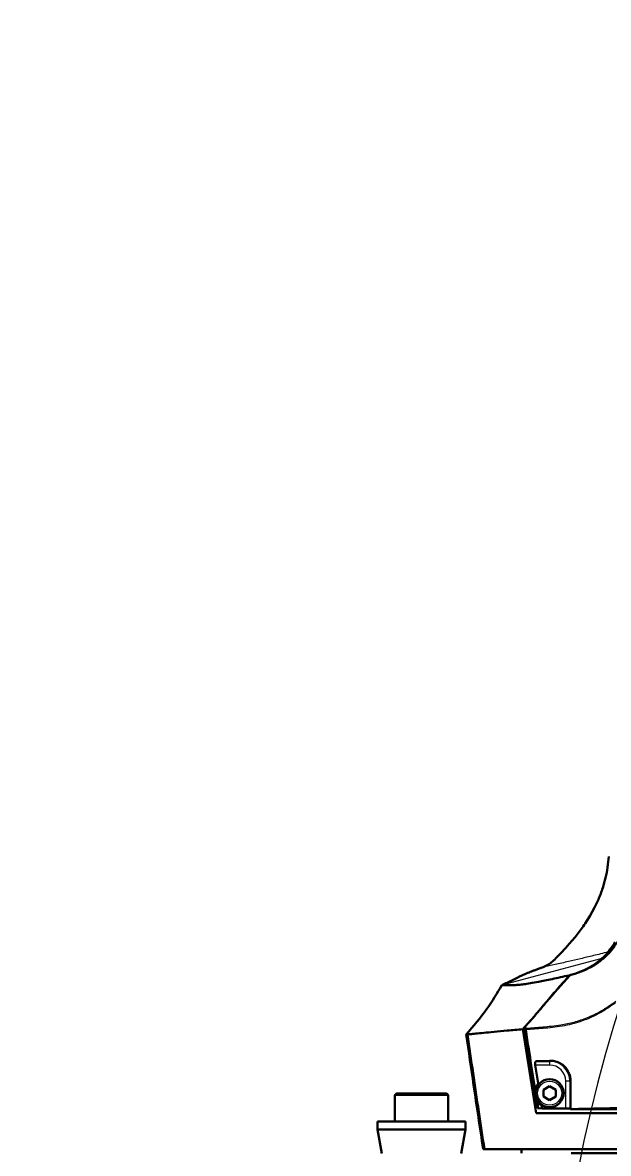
# Model space of a CAD drawing. Header units: millimetres. Extents: x 0 to 8400, y 0 to 5940.
# Drawn here: x 2129.8 to 2278.1, y 4046.9 to 4333.3 of the extents above; entities that cross this region are included whole.
import ezdxf

# ---------------------------------------------------------------- set-up
doc = ezdxf.new("R2010")
doc.units = ezdxf.units.MM
doc.linetypes.add('CENTERX2', pattern=[20.32, 12.7, -2.54, 2.54, -2.54])
doc.styles.get("Standard").update_dxf_attribs({"font": 'times.ttf', "width": 2, "height": 50})
doc.dimstyles.new('ISO-25', dxfattribs={"dimtxt": 40, "dimasz": 40, "dimexe": 1.25, "dimexo": 0.625, "dimtad": 1, "dimtxsty": 'Standard', "dimcen": 2.5, "dimclrd": 1, "dimclrt": 1, "dimadec": 0, "dimazin": 0, "dimtfac": 1, "dimtmove": 0, "dimatfit": 3, "dimfxl": 1, "dimarcsym": 0})

# ---------------------------------------------------------------- blocks, each defined once
blk = doc.blocks.new('*D12')
at = {"color": 0, "lineweight": -2, "transparency": 16777216}
for p, q in [((1654.47, 4228.38), (1654.47, 3073.55)), ((2367.71, 3824.18), (2367.71, 3073.55))]:
    blk.add_line(p, q, dxfattribs=at)
at = {"color": 1, "lineweight": -2, "transparency": 16777216}
blk.add_line((1694.47, 3074.8), (2327.71, 3074.8), dxfattribs=at)
at = {"color": 1, "lineweight": 25, "transparency": 16777216}
for points in [[(1694.47, 3081.47), (1694.47, 3068.13), (1654.47, 3074.8)], [(2327.71, 3081.47), (2327.71, 3068.13), (2367.71, 3074.8)]]:
    blk.add_solid(points, dxfattribs=at)
at = {"layer": 'Defpoints', "color": 0, "lineweight": 25, "transparency": 16777216}
for p in [(1654.47, 4229.01), (2367.71, 3824.8), (2367.71, 3074.8)]:
    blk.add_point(p, dxfattribs=at)
at = {"color": 1, "lineweight": 25, "transparency": 16777216, "insert": (2011.09, 3095.83), "char_height": 40, "attachment_point": 5}
blk.add_mtext('703', dxfattribs=at)

msp = doc.modelspace()

# ---------------------------------------------------------------- linework, layer by layer
at = {"color": 7, "linetype": 'Continuous', "lineweight": 30}
for p, q in [((2273.48, 4107.019), (2272.716, 4105.779)), ((2274.662, 4109.162), (2273.481, 4107.017)), ((2272.716, 4105.779), (2272.299, 4105.143)), ((2268.196, 4092.008), (2268.567, 4092.107)), ((2268.368, 4092.001), (2268.196, 4092.008)), ((2268.407, 4092.011), (2268.368, 4092.001)), ((2268.67, 4092.126), (2268.668, 4092.126)), ((2256.485, 4078.365), (2259.851, 4057.102)), ((2260.174, 4058.364), (2256.965, 4078.581)), ((2260.001, 4070.301), (2263.276, 4070.394)), ((2260.001, 4070.301), (2263.276, 4070.301)), ((2260.323, 4064.715), (2259.589, 4069.287)), ((2268.567, 4065.214), (2268.538, 4058.119)), ((2224.102, 4061.564), (2224.102, 4054.973)), ((2224.609, 4062.071), (2237.05, 4062.071)), ((2237.557, 4054.973), (2237.557, 4061.564)), ((2263.276, 4063.928), (2261.755, 4063.05)), ((2261.755, 4063.05), (2261.755, 4061.294)), ((2261.755, 4061.294), (2263.276, 4060.416)), ((2264.797, 4063.05), (2263.276, 4063.928)), ((2263.276, 4060.416), (2264.797, 4061.294)), ((2264.797, 4061.294), (2264.797, 4063.05)), ((2261.355, 4058.311), (2260.451, 4058.339)), ((2261.355, 4058.311), (2261.274, 4058.815)), ((2261.355, 4058.311), (2267.349, 4058.311)), ((2268.363, 4058.294), (2268.538, 4058.119)), ((2268.663, 4058.116), (2268.538, 4058.119)), ((2286.133, 4058.116), (2268.663, 4058.116)), ((2219.676, 4054.973), (2219.676, 4052.945)), ((2220.737, 4054.973), (2219.676, 4054.973)), ((2219.676, 4052.945), (2220.791, 4046.861)), ((2220.737, 4052.945), (2219.676, 4052.945)), ((2241.983, 4054.973), (2220.737, 4054.973)), ((2241.983, 4052.945), (2220.737, 4052.945)), ((2240.868, 4046.861), (2241.983, 4052.945)), ((2241.983, 4052.945), (2241.983, 4054.973)), ((2246.744, 4047.977), (2246.431, 4047.977)), ((2256.178, 4047.977), (2256.178, 4046.963)), ((2268.761, 4046.963), (2367.714, 4046.963))]:
    msp.add_line(p, q, dxfattribs=at)
at = {"color": 8, "linetype": 'Continuous', "lineweight": 15}
for p, q in [((2276.495, 4096.312), (2251.204, 4089.535)), ((2268.478, 4091.948), (2268.272, 4091.9)), ((2268.668, 4092.126), (2268.671, 4092.126)), ((2268.671, 4092.126), (2268.67, 4092.126)), ((2263.276, 4070.394), (2263.276, 4070.301)), ((2263.276, 4070.301), (2263.276, 4069.287)), ((2263.276, 4069.287), (2259.589, 4069.287)), ((2268.363, 4065.214), (2267.349, 4065.214)), ((2267.349, 4058.311), (2267.349, 4065.214)), ((2268.567, 4065.214), (2268.363, 4065.214)), ((2268.363, 4065.214), (2268.363, 4058.294)), ((2224.14, 4061.564), (2224.102, 4061.564)), ((2237.557, 4061.564), (2224.14, 4061.564)), ((2259.628, 4061.929), (2259.441, 4063.067)), ((2259.701, 4062.035), (2259.628, 4061.929)), ((2259.737, 4061.249), (2259.628, 4061.929)), ((2259.686, 4063.105), (2259.701, 4062.035)), ((2259.701, 4062.035), (2259.839, 4061.171)), ((2259.914, 4060.108), (2259.737, 4061.249)), ((2259.839, 4061.171), (2259.737, 4061.249)), ((2259.839, 4061.171), (2260.16, 4060.147)), ((2260.195, 4058.354), (2259.914, 4060.108)), ((2260.16, 4060.147), (2260.451, 4058.339))]:
    msp.add_line(p, q, dxfattribs=at)
at = {"color": 7, "linetype": 'Continuous', "lineweight": 30}
msp.add_circle((2263.276, 4062.172), 3.549, dxfattribs=at)
at = {"color": 8, "linetype": 'Continuous', "lineweight": 15}
msp.add_circle((2263.276, 4062.172), 3.042, dxfattribs=at)
at = {"color": 7, "linetype": 'Continuous', "lineweight": 15}
for centre, radius, start, end in [((2367.65, 4229.008), 713.179, 314.966774, 189.876122), ((2018.181, 4167.482), 358.334, 36.86976, 192.20043), ((2620.106, 3976.195), 355.9, 161.9716, 312.5254)]:
    msp.add_arc(centre, radius, start, end, dxfattribs=at)
at = {"color": 7, "linetype": 'CENTERX2', "lineweight": 0}
for centre, radius, start, end in [((2367.714, 4228.587), 373.23, 13.29144, 248.81856), ((2018.181, 4167.482), 358.334, 192.20043, 306.80522)]:
    msp.add_arc(centre, radius, start, end, dxfattribs=at)
at = {"color": 8, "linetype": 'Continuous', "lineweight": 15}
for centre, radius, start, end in [((2245.973, 4124.35), 32.461, 332.10421, 355.94858), ((2268.776, 4091.82), 0.324, 108.94671, 156.65276), ((2257.479, 4078.401), 0.461, 132.39632, 187.13338), ((2257.828, 4078.299), 0.548, 145.87081, 188.5724), ((2263.276, 4065.214), 5.087, 0, 90), ((2263.276, 4065.214), 4.073, 0, 90), ((2248.308, 4134.23), 72.029, 278.89154, 279.08875), ((2248.19, 4134.842), 75.649, 278.91606, 279.10472)]:
    msp.add_arc(centre, radius, start, end, dxfattribs=at)
at = {"color": 7, "linetype": 'Continuous', "lineweight": 30}
for centre, start, end in [((2224.609, 4061.564), 90, 180), ((2237.05, 4061.564), 0, 90)]:
    msp.add_arc(centre, 0.507, start, end, dxfattribs=at)
msp.add_ellipse((2267.349, 4058.293), major_axis=(1.014, 0), ratio=0.0174551, start_param=0.0174533, end_param=1.5707963, dxfattribs=at)
for points, knots in [([(2278.249, 4122.142), (2278.164, 4121.207), (2277.998, 4119.38), (2277.479, 4116.706), (2276.978, 4115.009), (2276.728, 4114.16)], [0, 0, 0, 0, 0.3438456, 0.6719121, 1, 1, 1, 1]), ([(2276.728, 4114.16), (2276.378, 4113.157), (2275.777, 4111.433), (2274.991, 4109.831), (2274.662, 4109.162)], [0, 0, 0, 0, 0.5824647, 1, 1, 1, 1]), ([(2272.3, 4105.142), (2271.613, 4104.171), (2270.242, 4102.235), (2268.911, 4100.726), (2268.248, 4099.974)], [0, 0, 0, 0, 0.5013238, 1, 1, 1, 1]), ([(2268.248, 4099.974), (2267.635, 4099.301), (2266.408, 4097.956), (2265.087, 4096.548), (2264.369, 4095.862), (2264.01, 4095.519)], [0, 0, 0, 0, 0.333609, 0.6668766, 1, 1, 1, 1]), ([(2279.853, 4100.374), (2279.208, 4099.411), (2278.074, 4097.719), (2276.038, 4095.8), (2273.958, 4094.291), (2271.609, 4093.037), (2269.871, 4092.491), (2268.994, 4092.216)], [0, 0, 0, 0, 0.232277, 0.4078168, 0.5881215, 0.7920925, 1, 1, 1, 1]), ([(2264.01, 4095.519), (2263.692, 4095.237), (2263.055, 4094.675), (2262.123, 4094.28), (2261.657, 4094.082)], [0, 0, 0, 0, 0.4994376, 1, 1, 1, 1]), ([(2261.657, 4094.082), (2261.483, 4094.022), (2261.134, 4093.901), (2260.656, 4093.731), (2260.204, 4093.568), (2259.777, 4093.412), (2259.382, 4093.264), (2259.013, 4093.123), (2258.563, 4092.949), (2258.048, 4092.743), (2257.499, 4092.517), (2256.868, 4092.247), (2256.192, 4091.944), (2255.497, 4091.616), (2254.608, 4091.183), (2253.637, 4090.698), (2252.461, 4090.119), (2251.636, 4089.736), (2251.204, 4089.535)], [0, 0, 0, 0, 0.02535075, 0.05078612, 0.07586374, 0.10091223, 0.12652996, 0.1501352, 0.17446626, 0.22097919, 0.26730045, 0.3118907, 0.39360852, 0.47545622, 0.5532232, 0.72438824, 0.85552466, 1, 1, 1, 1]), ([(2268.196, 4092.008), (2266.711, 4091.674), (2263.7, 4090.997), (2260.588, 4090.375), (2258.308, 4089.97), (2256.685, 4089.732), (2255.423, 4089.595), (2254.064, 4089.511), (2252.903, 4089.559), (2251.77, 4089.543), (2251.204, 4089.535)], [0, 0, 0, 0, 0.11446101, 0.23209871, 0.32417363, 0.41630434, 0.51057323, 0.60487123, 0.80244344, 1, 1, 1, 1]), ([(2256.485, 4078.365), (2257.47, 4079.469), (2259.478, 4081.723), (2263.337, 4086.357), (2266.365, 4089.754), (2268.368, 4092.001)], [0, 0, 0, 0, 0.2453167, 0.5007858, 1, 1, 1, 1]), ([(2268.272, 4091.9), (2267.31, 4090.856), (2265.385, 4088.767), (2262.519, 4085.338), (2259.769, 4082.085), (2257.894, 4079.952), (2257.095, 4079.042)], [0, 0, 0, 0, 0.2499826, 0.4999908, 0.7868321, 1, 1, 1, 1]), ([(2268.668, 4092.126), (2268.586, 4092.098), (2268.439, 4092.049), (2268.323, 4091.946), (2268.272, 4091.9)], [0, 0, 0, 0, 0.5560212, 1, 1, 1, 1]), ([(2268.994, 4092.216), (2268.967, 4092.208), (2268.913, 4092.193), (2268.805, 4092.163), (2268.724, 4092.141), (2268.67, 4092.126)], [0, 0, 0, 0, 0.2501735, 0.5003344, 1, 1, 1, 1]), ([(2242.164, 4077.025), (2243.961, 4079.137), (2247.306, 4083.07), (2249.97, 4087.49), (2251.204, 4089.535)], [0, 0, 0, 0, 0.5371586, 1, 1, 1, 1]), ([(2256.485, 4078.365), (2255.128, 4078.239), (2252.404, 4077.985), (2249.136, 4077.674), (2246.473, 4077.426), (2244.464, 4077.25), (2243.042, 4077.097), (2242.645, 4077.068), (2242.446, 4077.054)], [0, 0, 0, 0, 0.1683634, 0.3376461, 0.50148, 0.6653137, 0.8326567, 1, 1, 1, 1]), ([(2257.095, 4079.042), (2257.059, 4078.993), (2256.989, 4078.895), (2256.952, 4078.729), (2256.961, 4078.625), (2256.965, 4078.581)], [0, 0, 0, 0, 0.3649624, 0.7290455, 1, 1, 1, 1]), ([(2242.446, 4077.054), (2242.419, 4077.05), (2242.365, 4077.041), (2242.271, 4077.033), (2242.204, 4077.028), (2242.164, 4077.025)], [0, 0, 0, 0, 0.2889522, 0.5779046, 1, 1, 1, 1]), ([(2246.431, 4047.977), (2245.622, 4053.384), (2244.174, 4063.063), (2242.78, 4072.749), (2242.164, 4077.025)], [0, 0, 0, 0, 0.5586199, 1, 1, 1, 1]), ([(2246.744, 4047.977), (2246.267, 4051.13), (2244.805, 4060.817), (2243.396, 4070.513), (2242.446, 4077.053)], [0, 0, 0, 0, 0.3255665, 1, 1, 1, 1]), ([(2259.589, 4069.287), (2259.578, 4069.386), (2259.556, 4069.584), (2259.589, 4069.856), (2259.667, 4070.079), (2259.793, 4070.239), (2259.914, 4070.295), (2259.988, 4070.3), (2260.001, 4070.301)], [0, 0, 0, 0, 0.1787694, 0.3575885, 0.5369124, 0.7311346, 0.9512251, 1, 1, 1, 1]), ([(2263.276, 4070.394), (2263.669, 4070.381), (2264.454, 4070.353), (2265.677, 4069.933), (2266.821, 4069.194), (2267.719, 4068.171), (2268.297, 4067.016), (2268.542, 4066.014), (2268.56, 4065.417), (2268.567, 4065.214)], [0, 0, 0, 0, 0.1931599, 0.3859256, 0.5712134, 0.7267076, 0.83498, 0.9439541, 1, 1, 1, 1]), ([(2260.323, 4064.715), (2260.329, 4064.54), (2260.342, 4064.206), (2260.208, 4063.9), (2260.144, 4063.754)], [0, 0, 0, 0, 0.5230455, 1, 1, 1, 1]), ([(2260.195, 4058.354), (2260.195, 4058.355), (2260.188, 4058.358), (2260.181, 4058.361), (2260.174, 4058.364)], [0, 0, 0, 0, 0.0606255, 1, 1, 1, 1]), ([(2260.451, 4058.339), (2260.356, 4058.342), (2260.225, 4058.347), (2260.202, 4058.353), (2260.195, 4058.354)], [0, 0, 0, 0, 0.7133449, 1, 1, 1, 1]), ([(2260.8, 4059.674), (2260.942, 4059.509), (2261.163, 4059.254), (2261.245, 4058.93), (2261.274, 4058.815)], [0, 0, 0, 0, 0.6434773, 1, 1, 1, 1]), ([(2285.042, 4058.435), (2282.097, 4058.386), (2276.177, 4058.287), (2271.176, 4058.173), (2268.663, 4058.116)], [0, 0, 0, 0, 0.497462, 1, 1, 1, 1]), ([(2300.596, 4057.102), (2298.613, 4057.102), (2294.64, 4057.102), (2288.271, 4057.102), (2281.563, 4057.102), (2274.685, 4057.102), (2268.389, 4057.102), (2263.47, 4057.102), (2260.828, 4057.102), (2259.851, 4057.102)], [0, 0, 0, 0, 0.11819888, 0.23680616, 0.40060709, 0.5644084, 0.73277532, 0.90114061, 1, 1, 1, 1]), ([(2487.212, 4047.977), (2486.468, 4047.977), (2484.979, 4047.977), (2481.359, 4047.977), (2476.97, 4047.977), (2471.866, 4047.977), (2466.262, 4047.977), (2459.967, 4047.977), (2453.029, 4047.977), (2445.471, 4047.977), (2437.355, 4047.977), (2428.752, 4047.977), (2419.73, 4047.977), (2410.329, 4047.977), (2400.619, 4047.977), (2390.681, 4047.977), (2380.611, 4047.977), (2370.472, 4047.977), (2360.32, 4047.977), (2350.217, 4047.977), (2340.131, 4047.977), (2330.135, 4047.977), (2320.303, 4047.977), (2310.824, 4047.977), (2301.896, 4047.977), (2293.569, 4047.977), (2285.851, 4047.977), (2278.692, 4047.977), (2272.123, 4047.977), (2266.21, 4047.977), (2260.984, 4047.977), (2256.507, 4047.977), (2252.704, 4047.977), (2249.734, 4047.977), (2247.595, 4047.977), (2247.027, 4047.977), (2246.744, 4047.977)], [0, 0, 0, 0, 0.0329282, 0.0659339, 0.0988626, 0.1275879, 0.1564158, 0.1852441, 0.2139699, 0.242705, 0.2715429, 0.3003799, 0.3291137, 0.3578077, 0.3866057, 0.4154084, 0.4441087, 0.4726711, 0.501329, 0.5299847, 0.558544, 0.588043, 0.6176563, 0.6472718, 0.6767738, 0.7051448, 0.7336145, 0.7620841, 0.790455, 0.8192168, 0.8480816, 0.8769466, 0.9057086, 0.9371164, 0.9685916, 1, 1, 1, 1])]:
    msp.add_open_spline(points, degree=3, knots=knots, dxfattribs=at)
at = {"color": 8, "linetype": 'Continuous', "lineweight": 15}
for points, knots in [([(2280.89, 4101.277), (2280.489, 4100.568), (2279.671, 4099.12), (2278.018, 4097.136), (2276.04, 4095.345), (2273.719, 4093.86), (2271.343, 4092.731), (2269.436, 4092.21), (2268.478, 4091.948)], [0, 0, 0, 0, 0.1191371, 0.2433412, 0.4261425, 0.6134758, 0.8058381, 1, 1, 1, 1]), ([(2268.671, 4092.126), (2269.608, 4092.385), (2271.493, 4092.906), (2273.818, 4094.018), (2276.108, 4095.488), (2278.032, 4097.23), (2279.671, 4099.193), (2280.478, 4100.618), (2280.888, 4101.342)], [0, 0, 0, 0, 0.1932014, 0.3886308, 0.5717694, 0.7581847, 0.8770121, 1, 1, 1, 1]), ([(2278.044, 4097.899), (2276.799, 4097.591), (2274.352, 4096.985), (2271.088, 4096.208), (2267.804, 4095.439), (2264.57, 4094.705), (2262.631, 4094.29), (2261.656, 4094.082)], [0, 0, 0, 0, 0.1874928, 0.3684483, 0.5494001, 0.7733687, 1, 1, 1, 1]), ([(2279.93, 4085.039), (2278.748, 4084.21), (2275.905, 4082.215), (2271.294, 4080.229), (2266.293, 4078.987), (2261.514, 4078.535), (2258.696, 4078.323), (2257.286, 4078.217)], [0, 0, 0, 0, 0.1480167, 0.3559593, 0.5641218, 0.7820272, 1, 1, 1, 1]), ([(2257.375, 4078.606), (2258.725, 4078.713), (2261.426, 4078.927), (2265.572, 4079.315), (2269.427, 4080.097), (2272.871, 4081.265), (2276.453, 4082.937), (2278.817, 4084.613), (2280.04, 4085.48)], [0, 0, 0, 0, 0.2085509, 0.4170766, 0.5602557, 0.7036679, 0.8466657, 1, 1, 1, 1]), ([(2257.022, 4078.344), (2257.006, 4078.411), (2256.987, 4078.49), (2256.968, 4078.569), (2256.965, 4078.581)], [0, 0, 0, 0, 0.8468951, 1, 1, 1, 1]), ([(2259.441, 4063.067), (2259.332, 4063.744), (2259.116, 4065.1), (2258.575, 4068.492), (2257.874, 4072.907), (2257.288, 4076.644), (2257.022, 4078.344)], [0, 0, 0, 0, 0.1331277, 0.2662558, 0.6663001, 1, 1, 1, 1]), ([(2257.286, 4078.217), (2257.22, 4078.217), (2257.084, 4078.217), (2257.043, 4078.301), (2257.022, 4078.344)], [0, 0, 0, 0, 0.4916253, 1, 1, 1, 1]), ([(2257.095, 4079.042), (2257.103, 4079.009), (2257.127, 4078.909), (2257.152, 4078.808), (2257.169, 4078.741)], [0, 0, 0, 0, 0.3359245, 1, 1, 1, 1]), ([(2257.169, 4078.741), (2257.186, 4078.698), (2257.22, 4078.614), (2257.324, 4078.609), (2257.375, 4078.606)], [0, 0, 0, 0, 0.5129057, 1, 1, 1, 1]), ([(2257.286, 4078.217), (2257.545, 4076.572), (2258.23, 4072.212), (2259.034, 4067.176), (2259.577, 4063.784), (2259.686, 4063.105)], [0, 0, 0, 0, 0.3264887, 0.8653122, 1, 1, 1, 1]), ([(2259.686, 4063.105), (2259.771, 4063.441), (2259.93, 4064.063), (2260.199, 4064.509), (2260.323, 4064.715)], [0, 0, 0, 0, 0.5387654, 1, 1, 1, 1]), ([(2259.75, 4061.982), (2259.742, 4061.998), (2259.734, 4062.016), (2259.705, 4062.033), (2259.701, 4062.035)], [0, 0, 0, 0, 0.8619481, 1, 1, 1, 1]), ([(2259.75, 4061.982), (2259.759, 4061.856), (2259.779, 4061.605), (2259.839, 4061.36), (2259.869, 4061.237)], [0, 0, 0, 0, 0.4998576, 1, 1, 1, 1]), ([(2259.869, 4061.237), (2259.867, 4061.22), (2259.864, 4061.2), (2259.842, 4061.175), (2259.839, 4061.171)], [0, 0, 0, 0, 0.8621193, 1, 1, 1, 1]), ([(2261.274, 4058.815), (2260.971, 4059.087), (2260.574, 4059.444), (2260.24, 4060.012), (2260.16, 4060.147)], [0, 0, 0, 0, 0.7624562, 1, 1, 1, 1])]:
    msp.add_open_spline(points, degree=3, knots=knots, dxfattribs=at)

# ---------------------------------------------------------------- dimensions: what is measured, and where the dimension line sits
at = {"color": 0, "lineweight": 25}
dim = msp.add_linear_dim(base=(2367.714, 3074.8), p1=(1654.472, 4229.008), p2=(2367.714, 3824.804), text='703', dimstyle='ISO-25', dxfattribs=at)
dim.commit()
dim.dimension.update_dxf_attribs({"geometry": '*D12', "text_midpoint": (2011.093, 3095.829)})

doc.saveas('drawing.dxf')
